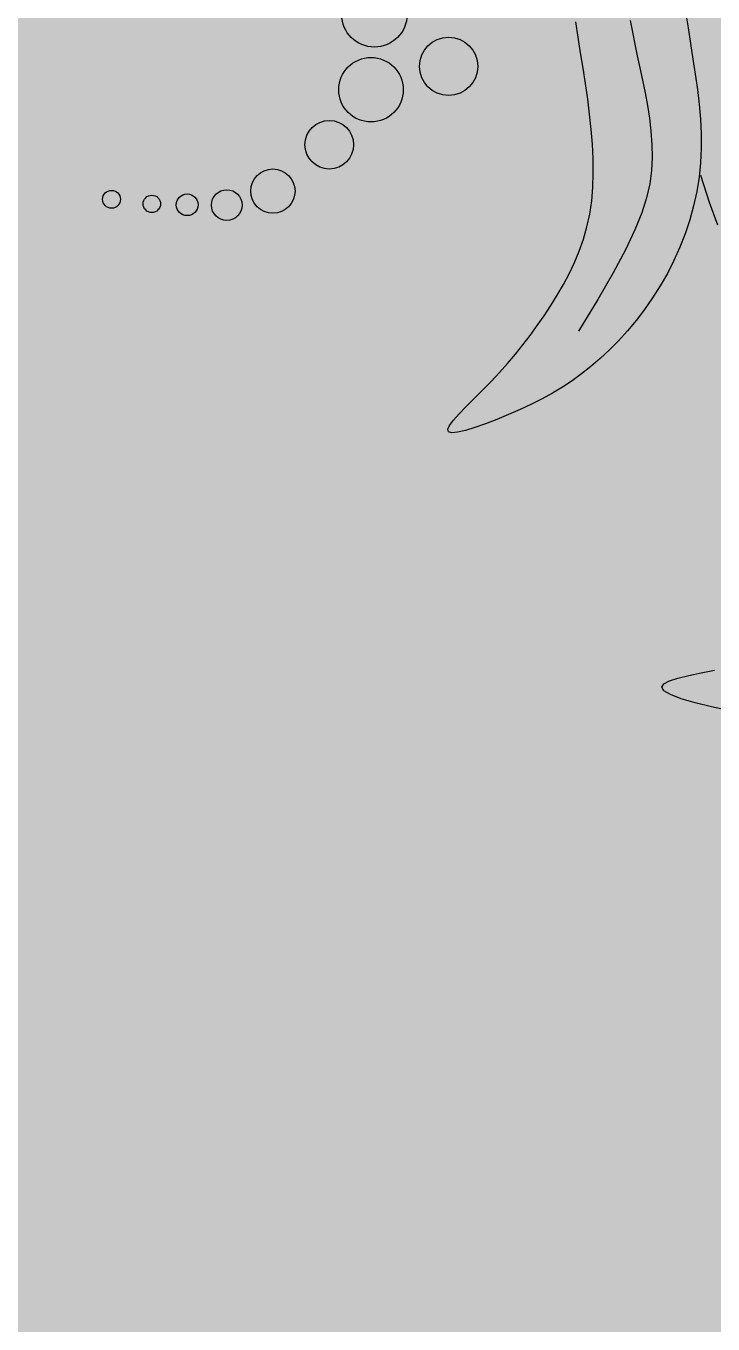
# Model space of a CAD drawing. Header units: millimetres. Extents: x -1030105 to 906887, y -616134 to 1220667.
# Drawn here: x -105584 to -104438, y 506768 to 508935 of the extents above; entities that cross this region are included whole.
import ezdxf

# ---------------------------------------------------------------- set-up
doc = ezdxf.new("R2010")
doc.units = ezdxf.units.MM
doc.header["$MEASUREMENT"] = 0
doc.linetypes.add('DASHED', pattern=[0.75, 0.5, -0.25])
doc.layers.add('A-Furniture', color=143, linetype='Continuous')
doc.layers.add('A-Tree', color=98, linetype='Continuous')
doc.layers.add('A-Wall', color=6, linetype='Continuous', lineweight=9)

# ---------------------------------------------------------------- blocks, each defined once
blk = doc.blocks.new('CAY8')
at = {"color": 0, "linetype": 'ByBlock'}
for p, q in [((-2.11, -201.3), (7.53, -201.41)), ((7.53, -201.41), (17.01, -201.42)), ((17.01, -201.42), (26.35, -201.43)), ((26.35, -201.43), (35.54, -201.5)), ((35.54, -201.5), (44.59, -201.7)), ((44.59, -201.7), (53.52, -202.09)), ((53.52, -202.09), (62.32, -202.72)), ((62.32, -202.72), (70.99, -203.67)), ((70.99, -203.67), (79.56, -205)), ((79.56, -205), (88.02, -206.76)), ((88.02, -206.76), (96.38, -209)), ((112.15, -205.28), (95.5, -207.82)), ((126.3, -202.51), (112.15, -205.28)), ((96.38, -209), (104.61, -211.72)), ((104.61, -211.72), (112.68, -214.9)), ((112.68, -214.9), (120.59, -218.49)), ((120.59, -218.49), (128.29, -222.49)), ((128.29, -222.49), (135.77, -226.86)), ((135.77, -226.86), (143, -231.59)), ((143, -231.59), (149.95, -236.63)), ((-2.14, -234.7), (4.93, -234.49)), ((4.93, -234.49), (12.07, -234.19)), ((12.07, -234.19), (19.28, -233.83)), ((19.28, -233.83), (26.62, -233.43)), ((26.62, -233.43), (34.1, -233.05)), ((34.1, -233.05), (41.7, -232.73)), ((41.7, -232.73), (49.38, -232.56)), ((49.38, -232.56), (57.12, -232.6)), ((57.12, -232.6), (64.89, -232.93)), ((64.89, -232.93), (72.65, -233.62)), ((72.65, -233.62), (80.37, -234.74)), ((80.37, -234.74), (88.02, -236.37)), ((88.02, -236.37), (95.64, -238.6)), ((95.64, -238.6), (103.5, -241.7)), ((149.95, -236.63), (156.61, -241.98)), ((103.5, -241.7), (111.97, -245.94)), ((111.97, -245.94), (121.39, -251.61)), ((156.61, -241.98), (162.95, -247.58)), ((387.95, -254.35), (387.73, -246.21)), ((413.03, -240.91), (409.03, -251.36)), ((121.39, -251.61), (132.11, -258.99)), ((162.95, -247.58), (168.97, -253.39)), ((168.97, -253.39), (174.65, -259.38)), ((388.31, -261.87), (387.95, -254.35)), ((409.03, -251.36), (405.07, -260.68)), ((132.11, -258.99), (144.48, -268.37)), ((174.65, -259.38), (179.97, -265.49)), ((388.87, -268.43), (388.31, -261.87)), ((405.07, -260.68), (401.32, -268.47)), ((2.73, -266.85), (-6.55, -266.75)), ((12.06, -266.87), (2.73, -266.85)), ((21.4, -266.87), (12.06, -266.87)), ((30.72, -266.91), (21.4, -266.87)), ((39.97, -267.05), (30.72, -266.91)), ((49.12, -267.33), (39.97, -267.05)), ((58.15, -267.8), (49.12, -267.33)), ((67.01, -268.49), (58.15, -267.8)), ((75.67, -269.45), (67.01, -268.49)), ((84.12, -270.7), (75.67, -269.45)), ((144.48, -268.37), (158.85, -280.03)), ((179.97, -265.49), (184.94, -271.67)), ((389.74, -273.66), (388.87, -268.43)), ((401.32, -268.47), (397.91, -274.32)), ((92.3, -272.3), (84.12, -270.7)), ((100.2, -274.27), (92.3, -272.3)), ((107.78, -276.65), (100.2, -274.27)), ((115.01, -279.47), (107.78, -276.65)), ((184.94, -271.67), (189.53, -277.9)), ((189.53, -277.9), (193.73, -284.12)), ((390.99, -277.21), (389.74, -273.66)), ((392.72, -278.72), (390.99, -277.21)), ((395.01, -277.83), (392.72, -278.72)), ((397.91, -274.32), (395.01, -277.83)), ((121.92, -282.7), (115.01, -279.47)), ((128.53, -286.28), (121.92, -282.7)), ((158.85, -280.03), (175.58, -294.26)), ((193.73, -284.12), (197.54, -290.31)), ((134.87, -290.19), (128.53, -286.28)), ((140.96, -294.37), (134.87, -290.19)), ((197.54, -290.31), (200.99, -296.48)), ((146.82, -298.78), (140.96, -294.37)), ((152.48, -303.39), (146.82, -298.78)), ((200.99, -296.48), (204.11, -302.7)), ((157.96, -308.13), (152.48, -303.39)), ((163.29, -312.98), (157.96, -308.13)), ((204.11, -302.7), (206.95, -309)), ((206.95, -309), (209.53, -315.42)), ((168.48, -317.94), (163.29, -312.98)), ((209.53, -315.42), (211.9, -322.01)), ((173.53, -323.01), (168.48, -317.94)), ((178.45, -328.2), (173.53, -323.01)), ((211.9, -322.01), (214.1, -328.81)), ((183.24, -333.52), (178.45, -328.2)), ((214.1, -328.81), (216.16, -335.87)), ((187.92, -338.97), (183.24, -333.52)), ((192.48, -344.55), (187.92, -338.97)), ((216.16, -335.87), (218.1, -343.18)), ((196.94, -350.28), (192.48, -344.55)), ((218.1, -343.18), (219.86, -350.52)), ((201.28, -356.12), (196.94, -350.28)), ((219.86, -350.52), (221.38, -357.62)), ((205.45, -361.85), (201.28, -356.12)), ((209.36, -367.24), (205.45, -361.85)), ((221.38, -357.62), (222.56, -364.22)), ((212.95, -372.02), (209.36, -367.24)), ((222.56, -364.22), (223.35, -370.04)), ((223.35, -370.04), (223.67, -374.82)), ((216.14, -375.96), (212.95, -372.02)), ((218.86, -378.79), (216.14, -375.96)), ((223.43, -378.28), (222.56, -380.16)), ((223.67, -374.82), (223.43, -378.28)), ((221.02, -380.28), (218.86, -378.79)), ((222.56, -380.16), (221.02, -380.28))]:
    blk.add_line(p, q, dxfattribs=at)
for centre, radius in [((7.7, -345.65), 17.38), ((-29.77, -384.39), 19.41), ((14.16, -393.43), 19.2), ((42.59, -423.13), 14.44), ((64.56, -460.58), 13.17), ((68.43, -488.99), 9.13), ((64.56, -512.24), 6.46), ((60.68, -532.9), 5.17), ((54.22, -556.14), 5.32)]:
    blk.add_circle(centre, radius, dxfattribs=at)
blk = doc.blocks.new('CÂY')
at = {"layer": 'A-Tree', "color": 8, "ltscale": 10, "xscale": 2.803183510899544, "yscale": 2.803183510899544, "zscale": 2.803183510899544, "rotation": 279.0824280019125}
blk.add_blockref('CAY8', (-14732.2, -69.8), dxfattribs=at)
blk = doc.blocks.new('BỐ TRÍ LAY OUT')
at = {"layer": 'A-Furniture', "color": 3}
blk.add_blockref('CÂY', (4286.8, 4469.3), dxfattribs=at)
blk = doc.blocks.new('TƯỜNG KIẾN TRÚC')
at = {"color": 0, "const_width": 50}
blk.add_lwpolyline([(-57246.2, -42602.4), (-59409.7, -42969.5, 0.365941), (-61135.4, -45121.9, 0.045007), (-60690.8, -49470.9, 0.162089), (-56830.9, -56364.1, 0.193385), (-54279.9, -57092.6, 0.201562), (-51129.5, -55388.4, 392.131876)], format="xyb", dxfattribs=at)
blk = doc.blocks.new('KIẾN TRÚC')
h = blk.add_hatch(color=9)
h.dxf.hatch_style = 1
edge = h.paths.add_edge_path(flags=16)
edge.add_line((62282, 27412), (55232.8, 27412))
edge.add_arc((32545.5, 30716.7), 22926.7, 284.53695, 351.71258, ccw=False)
edge.add_line((38300.2, 8523.9), (13217.5, 8523.9))
edge.add_arc((23753.1, 24110.8), 18813.6, 227.76772, 235.9443, ccw=False)
edge.add_arc((7788.8, 12733.4), 4187, 236.059, 322.4361, ccw=False)
edge.add_arc((13873.6, 18503.3), 12505.3, 190.83274, 227.66057, ccw=False)
edge.add_arc((25477.5, 20792.2), 24332.7, 180.68322, 190.99113, ccw=False)
edge.add_arc((3282.9, 20557.2), 2137.1, 101.0808, 181.4794, ccw=False)
edge.add_line((2872.2, 22654.5), (4986.1, 23013.1))
edge.add_arc((28039.7, 24288.4), 23088.9, 153.20143, 183.1663, ccw=False)
edge.add_arc((10232.3, 40544.6), 6483.1, 182.84011, 244.39627, ccw=False)
edge.add_arc((-6425, 39970.9), 10185.3, 1.42081, 26.70696)
edge.add_arc((10590.6, 49414.3), 9292.7, 144.71332, 211.57549, ccw=False)
edge.add_arc((-12326.2, 64090.2), 17935.6, 328.73754, 356.18995)
edge.add_arc((16735.3, 62308.6), 11181, 84.12439, 176.97619, ccw=False)
edge.add_arc((20709, 99752.5), 26473.2, 263.86537, 288.48696)
edge.add_arc((35667.4, 54479.7), 21207.1, 73.35107, 108.03024, ccw=False)
edge.add_arc((44765.5, 84516.2), 10177.4, 252.72587, 285.71301)
edge.add_arc((49659, 68416), 6655.6, 49.49954, 108.73112, ccw=False)
edge.add_arc((48035, 66009.8), 9545.5, -2.32883, 51.46764, ccw=False)
edge.add_line((57572.7, 65622), (49483.5, 65623.9))
edge.add_line((49483.5, 65623.9), (62282, 65623.9))
edge.add_line((62282, 65623.9), (62282, 27412))
h.paths.add_polyline_path([(0, 77895.5), (64428.5, 77895.5), (64428.5, -0.6), (-1.8, 0.6)])
at = {"layer": 'A-Wall'}
blk.add_blockref('TƯỜNG KIẾN TRÚC', (62285.8, 65615.6), dxfattribs=at)

msp = doc.modelspace()

# ---------------------------------------------------------------- linework, layer by layer
at = {"color": 1, "linetype": 'DASHED', "ltscale": 1000, "const_width": 50}
msp.add_lwpolyline([(-95670.364, 506057.713, -0.19761791), (-98776.491, 504407.853, -0.19338508), (-101327.467, 505136.268, -0.16208929), (-105187.325, 512029.486, -0.0450071), (-105631.937, 516378.538, -0.3659413), (-103906.296, 518530.956), (-101743.903, 518897.849, -0.13573939), (-99338.882, 530570.34, -0.27501789), (-103021.373, 536099.914, 0.1107815), (-104104.837, 540424.903, -0.30031009), (-103773.282, 550658.847, 0.12035997), (-101208.65, 558774.911, -0.42886811), (-88898.579, 569307.403, 0.10784716), (-77675.159, 570521.933, -0.15248199), (-65035.161, 570674.305, 0.14493581), (-59256.799, 570595.58, -0.2643588), (-52796.995, 569353.41, -0.2237263), (-49205.795, 561498.47), (-44496.55, 561500.412), (-44496.55, 523288.529), (-51545.676, 523288.529, -0.30113937), (-68478.283, 504400.412), (-93560.982, 504400.412, -0.03627546), (-95670.364, 506057.713)], format="xyb", dxfattribs=at)

# ---------------------------------------------------------------- block references
at = {"color": 3}
for name, p in [('KIẾN TRÚC', (-106778.5, 495876.5)), ('BỐ TRÍ LAY OUT', (-93480.293, 504642.113))]:
    msp.add_blockref(name, p, dxfattribs=at)

doc.saveas('drawing.dxf')
